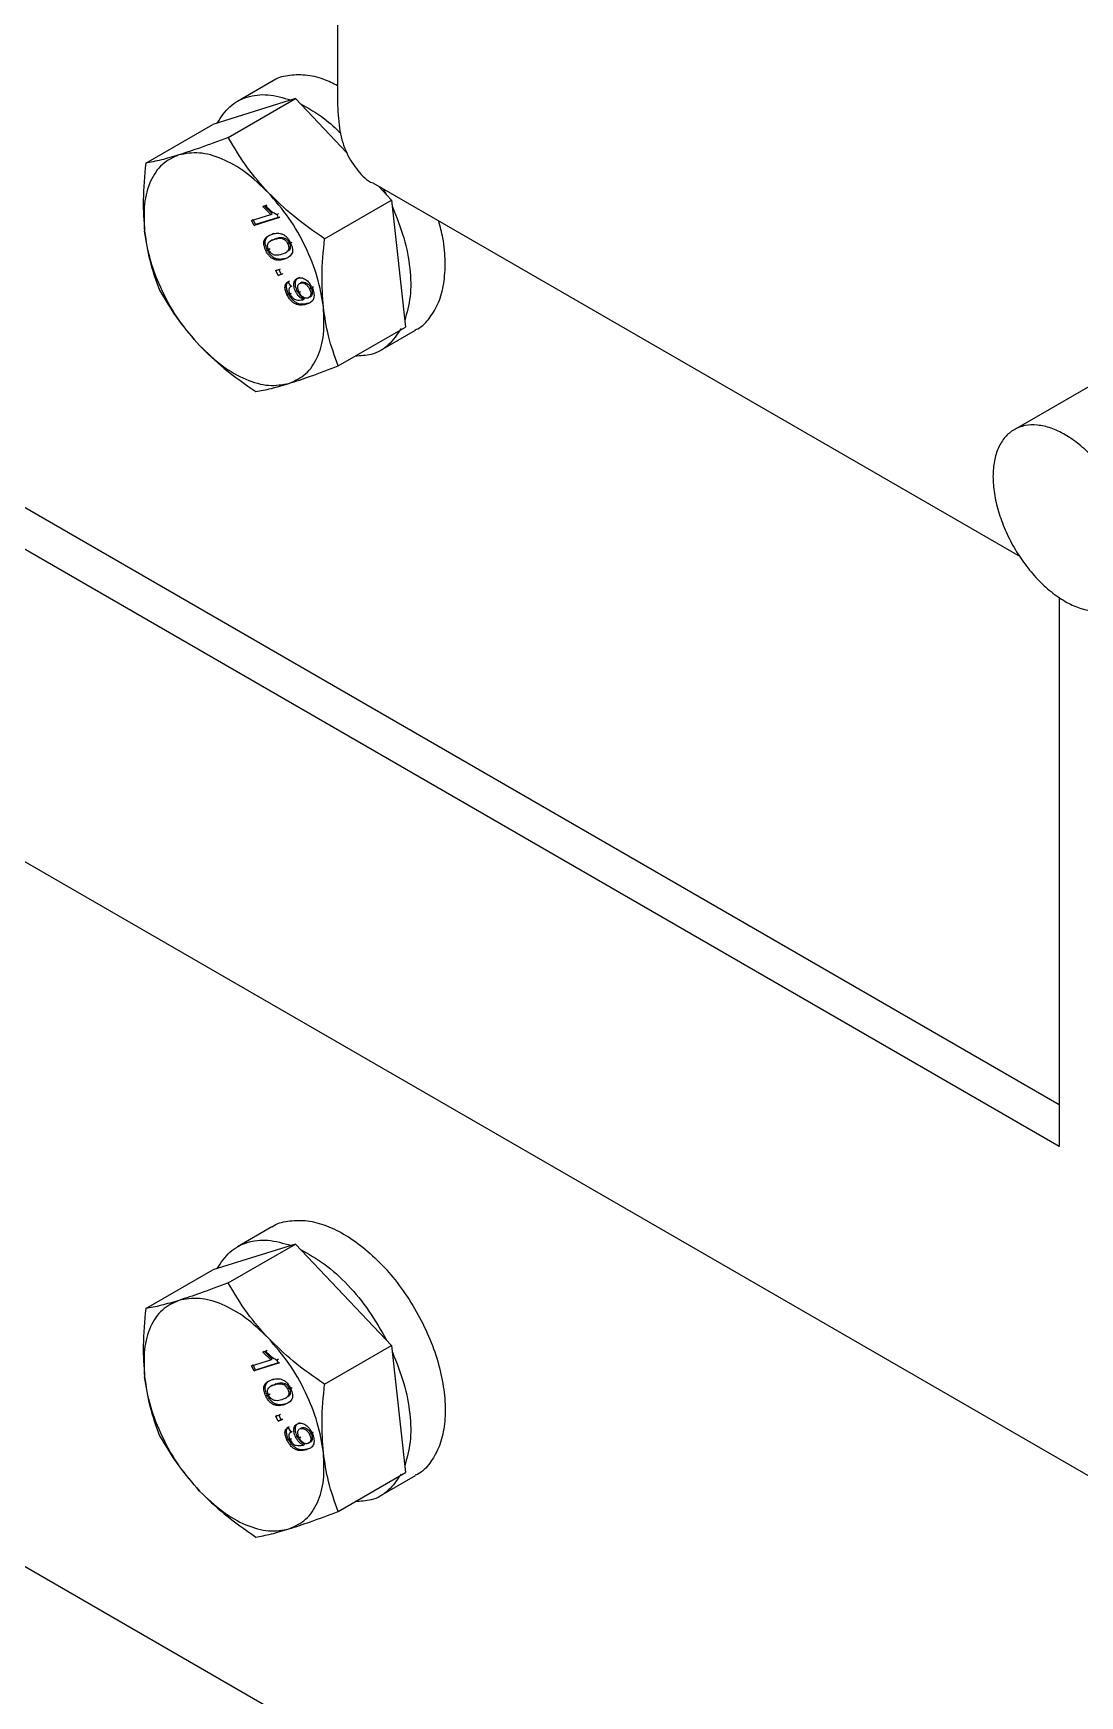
# Model space of a CAD drawing. Header units: millimetres. Extents: x 1293 to 41893, y 1011 to 26911.
# Drawn here: x 5865.8 to 5947.9, y 22224.3 to 22354.7 of the extents above; entities that cross this region are included whole.
import ezdxf

# ---------------------------------------------------------------- set-up
doc = ezdxf.new("R2010")
doc.units = ezdxf.units.MM
doc.header["$LTSCALE"] = 50
doc.layers.add('MAQUINAS', color=11, linetype='Continuous')

msp = doc.modelspace()

# ---------------------------------------------------------------- linework, layer by layer
at = {"layer": 'MAQUINAS', "linetype": 'Continuous', "lineweight": 25}
for p, q in [((5889.6626985, 22403.4912489), (5889.6626985, 22349.0551948)), ((5884.5062271, 22350.9058804), (5881.8003652, 22349.3438195)), ((5886.3501229, 22349.5634261), (5879.8800276, 22347.5473333)), ((5881.0891287, 22346.5263188), (5886.3501229, 22349.5634261)), ((5890.3738144, 22345.3243103), (5886.3501229, 22349.5634261)), ((5874.6190334, 22344.510226), (5879.8800276, 22347.5473333)), ((5892.424664, 22342.9505974), (5943.1667128, 22313.6578361)), ((5892.872039, 22342.6923333), (5893.8983364, 22341.611089)), ((5888.6373422, 22338.5739817), (5893.8983364, 22341.611089)), ((5893.2229634, 22342.489749), (5893.5027959, 22342.0278063)), ((5893.8983364, 22341.611089), (5894.9764546, 22331.6426591)), ((5882.9171149, 22340.0166895), (5884.4123311, 22340.4826015)), ((5882.9171149, 22340.0166895), (5883.034966, 22340.0847236)), ((5883.2243265, 22339.6913369), (5883.034966, 22340.0847236)), ((5885.025272, 22340.2212032), (5883.1064753, 22339.6233029)), ((5884.9910633, 22340.2418551), (5883.2243265, 22339.6913369)), ((5883.7885828, 22341.1025455), (5884.0153637, 22341.1732108)), ((5883.7885828, 22341.1025455), (5883.906434, 22341.1705795)), ((5884.4123311, 22340.4826015), (5883.7885828, 22341.1025455)), ((5884.5301822, 22340.5506355), (5883.906434, 22341.1705795)), ((5884.0153637, 22341.1732108), (5884.1332148, 22341.2412448)), ((5884.4123311, 22340.4826015), (5884.5301822, 22340.5506355)), ((5885.0212224, 22340.5424799), (5884.9033713, 22340.4744459)), ((5884.9033713, 22340.4744459), (5885.025272, 22340.2212032)), ((5885.025272, 22340.2212032), (5885.1431232, 22340.2892372)), ((5883.1064753, 22339.6233029), (5882.9171149, 22340.0166895)), ((5883.1064753, 22339.6233029), (5883.2243265, 22339.6913369)), ((5884.526206, 22338.9347141), (5884.6440571, 22339.0027481)), ((5883.8836602, 22338.3916677), (5884.0015113, 22338.4597017)), ((5884.1465286, 22337.7167381), (5884.0286775, 22337.6487041)), ((5884.3679282, 22337.7857266), (5884.2500771, 22337.7176926)), ((5884.5483028, 22338.4941241), (5884.4304516, 22338.4260901)), ((5884.5601925, 22338.472546), (5884.8341863, 22338.609601)), ((5884.8341863, 22338.609601), (5884.7163352, 22338.541567)), ((5885.4206859, 22338.5567608), (5885.538537, 22338.6247948)), ((5885.5709507, 22337.4777893), (5885.6888019, 22337.5458233)), ((5885.8664545, 22338.257618), (5885.7486034, 22338.189584)), ((5885.9720741, 22338.2542698), (5886.0899252, 22338.3223039)), ((5884.8107191, 22336.0828228), (5885.0567187, 22336.1594767)), ((5885.0567187, 22336.1594767), (5885.1745698, 22336.2275107)), ((5885.0567187, 22336.1594767), (5885.2460791, 22335.76609)), ((5884.8107191, 22336.0828228), (5884.9285702, 22336.1508568)), ((5885.0000795, 22335.6894361), (5884.8107191, 22336.0828228)), ((5885.2460791, 22335.76609), (5885.0000795, 22335.6894361)), ((5885.0000795, 22335.6894361), (5885.1179306, 22335.7574702)), ((5885.2329729, 22335.7933175), (5885.1179306, 22335.7574702)), ((5885.3639302, 22335.834124), (5885.2460791, 22335.76609)), ((5885.7704554, 22335.2056599), (5885.8883065, 22335.2736939)), ((5885.7704554, 22335.2056599), (5885.9844157, 22334.8199386)), ((5885.9844157, 22334.8199386), (5886.1022669, 22334.8879726)), ((5886.5660085, 22335.4987948), (5886.6838597, 22335.5668288)), ((5886.6031655, 22335.0033131), (5886.5984484, 22335.0005899)), ((5886.8601514, 22335.1693699), (5886.7423002, 22335.1013359)), ((5885.6864687, 22334.2047267), (5885.8043199, 22334.2727607)), ((5885.9176323, 22334.2534312), (5886.0354834, 22334.3214652)), ((5886.3675748, 22334.435339), (5886.4854259, 22334.503373)), ((5886.6466702, 22334.3844675), (5886.7645213, 22334.4525015)), ((5886.9103667, 22333.79441), (5887.0282178, 22333.862444)), ((5886.9103667, 22333.79441), (5886.9563727, 22333.8108661)), ((5886.9563727, 22333.8108661), (5887.0742239, 22333.8789001)), ((5887.0282178, 22333.862444), (5887.0742239, 22333.8789001)), ((5887.4466826, 22333.9949589), (5887.3288315, 22333.9269249)), ((5887.5810539, 22334.6956246), (5887.4632028, 22334.6275906)), ((5887.4830972, 22334.0237758), (5887.6009483, 22334.0918098)), ((5887.6556066, 22334.7568165), (5887.7734577, 22334.8248505)), ((5889.7154604, 22328.6055518), (5894.9764546, 22331.6426591)), ((5893.056117, 22329.8461728), (5895.761979, 22331.4082337)), ((5955.4591769, 22330.9678218), (5942.7029706, 22323.6038206)), ((5706.2863493, 22326.1698857), (5887.6764403, 22221.4556151)), ((5807.1669074, 22323.1859049), (5967.4444444, 22230.6596522)), ((5946.231241, 22270.6676307), (5861.6160821, 22319.5149222)), ((5946.231241, 22267.4019983), (5858.787655, 22317.882106)), ((5946.231241, 22310.4688541), (5946.231241, 22267.4019983)), ((5884.5062365, 22261.0863857), (5881.8003745, 22259.5243248)), ((5886.3501323, 22259.7439314), (5879.8800369, 22257.7278386)), ((5881.0891381, 22256.706824), (5886.3501323, 22259.7439314)), ((5886.3501323, 22259.7439314), (5893.8983458, 22251.7915943)), ((5874.6190427, 22254.6907313), (5879.8800369, 22257.7278386)), ((5884.015373, 22251.3537161), (5884.1332242, 22251.4217501)), ((5888.6373516, 22248.7544869), (5893.8983458, 22251.7915943)), ((5893.8983458, 22251.7915943), (5894.976464, 22241.8231644)), ((5882.9171243, 22250.1971948), (5884.4123404, 22250.6631068)), ((5882.9171243, 22250.1971948), (5883.0349754, 22250.2652288)), ((5883.1064847, 22249.8038082), (5882.9171243, 22250.1971948)), ((5883.2243358, 22249.8718422), (5883.0349754, 22250.2652288)), ((5885.0252814, 22250.4017085), (5883.1064847, 22249.8038082)), ((5884.9910726, 22250.4223604), (5883.2243358, 22249.8718422)), ((5883.7885922, 22251.2830508), (5884.015373, 22251.3537161)), ((5883.7885922, 22251.2830508), (5883.9064433, 22251.3510848)), ((5884.4123404, 22250.6631068), (5883.7885922, 22251.2830508)), ((5884.5301916, 22250.7311408), (5883.9064433, 22251.3510848)), ((5884.4123404, 22250.6631068), (5884.5301916, 22250.7311408)), ((5885.0212317, 22250.7229852), (5884.9033806, 22250.6549512)), ((5884.9033806, 22250.6549512), (5885.0252814, 22250.4017085)), ((5885.0252814, 22250.4017085), (5885.1431325, 22250.4697425)), ((5883.1064847, 22249.8038082), (5883.2243358, 22249.8718422)), ((5884.5262154, 22249.1152194), (5884.6440665, 22249.1832534)), ((5883.8836695, 22248.5721729), (5884.0015207, 22248.640207)), ((5884.146538, 22247.8972434), (5884.0286868, 22247.8292094)), ((5884.3679376, 22247.9662319), (5884.2500864, 22247.8981979)), ((5884.5483121, 22248.6746294), (5884.430461, 22248.6065953)), ((5884.5602019, 22248.6530512), (5884.8341956, 22248.7901063)), ((5884.8341956, 22248.7901063), (5884.7163445, 22248.7220723)), ((5885.4206953, 22248.7372661), (5885.5385464, 22248.8053001)), ((5885.5709601, 22247.6582946), (5885.6888112, 22247.7263286)), ((5885.8664639, 22248.4381233), (5885.7486127, 22248.3700893)), ((5885.9720835, 22248.4347751), (5886.0899346, 22248.5028091)), ((5884.8107284, 22246.2633281), (5885.056728, 22246.339982)), ((5884.8107284, 22246.2633281), (5884.9285796, 22246.3313621)), ((5885.0000889, 22245.8699414), (5884.8107284, 22246.2633281)), ((5885.056728, 22246.339982), (5885.1745792, 22246.408016)), ((5885.056728, 22246.339982), (5885.2460884, 22245.9465953)), ((5885.2460884, 22245.9465953), (5885.0000889, 22245.8699414)), ((5885.0000889, 22245.8699414), (5885.11794, 22245.9379754)), ((5885.2799667, 22245.9884632), (5885.11794, 22245.9379754)), ((5885.3639396, 22246.0146293), (5885.2460884, 22245.9465953)), ((5885.7704647, 22245.3861652), (5885.8883159, 22245.4541992)), ((5885.7704647, 22245.3861652), (5885.9844251, 22245.0004439)), ((5885.9844251, 22245.0004439), (5886.1022762, 22245.0684779)), ((5886.5660179, 22245.6793001), (5886.683869, 22245.7473341)), ((5886.6031748, 22245.1838184), (5886.5984577, 22245.1810952)), ((5886.8601607, 22245.3498752), (5886.7423096, 22245.2818411)), ((5887.6556159, 22244.9373217), (5887.7734671, 22245.0053558)), ((5885.6864781, 22244.385232), (5885.8043292, 22244.453266)), ((5885.9176416, 22244.4339365), (5886.0354927, 22244.5019705)), ((5886.3675841, 22244.6158443), (5886.4854353, 22244.6838783)), ((5886.6466795, 22244.5649727), (5886.7645306, 22244.6330068)), ((5886.910376, 22243.9749152), (5887.0282272, 22244.0429493)), ((5886.910376, 22243.9749152), (5886.9563821, 22243.9913714)), ((5886.9563821, 22243.9913714), (5887.0742332, 22244.0594054)), ((5887.0282272, 22244.0429493), (5887.0742332, 22244.0594054)), ((5887.4466919, 22244.1754642), (5887.3288408, 22244.1074302)), ((5887.5810633, 22244.8761299), (5887.4632121, 22244.8080959)), ((5887.4831065, 22244.2042811), (5887.6009576, 22244.2723151)), ((5889.7154698, 22238.7860571), (5894.976464, 22241.8231644)), ((5893.0561264, 22240.0266781), (5895.7619883, 22241.588739))]:
    msp.add_line(p, q, dxfattribs=at)
for points, knots in [([(5889.6626985, 22350.568335), (5889.303738, 22350.748678), (5888.4317429, 22351.1867712), (5887.0939892, 22351.4674237), (5885.7435824, 22351.4014628), (5884.870374, 22351.1891054), (5884.5267641, 22350.9104555), (5884.5113532, 22350.897958)], [0, 0, 0, 0, 0.1867490813, 0.4536551145, 0.7205611477, 0.9874671809, 1, 1, 1, 1]), ([(5886.7456634, 22349.1467087), (5887.3833913, 22348.8048426), (5888.4632228, 22348.2259783), (5889.4850341, 22347.2451267), (5889.9033832, 22346.8435472)], [0, 0, 0, 0, 0.5905808104, 1, 1, 1, 1]), ([(5889.6626985, 22349.0551948), (5889.6981964, 22348.3636681), (5889.769192, 22346.9806147), (5890.3236731, 22345.2370606), (5891.2183306, 22343.8899952), (5891.94807, 22343.127207), (5892.4245152, 22342.9507646), (5892.4247117, 22342.9506919)], [0, 0, 0, 0, 0.2499742186, 0.4999484371, 0.7499226557, 0.9998968742, 1, 1, 1, 1]), ([(5881.0891287, 22346.5263188), (5880.3351877, 22346.241309), (5878.920056, 22345.7063516), (5877.7630879, 22345.329674), (5877.2225187, 22345.1536792)], [0, 0, 0, 0, 0.5327709195, 1, 1, 1, 1]), ([(5884.2316732, 22342.1855571), (5883.6626178, 22342.8314374), (5882.4446813, 22344.2138008), (5881.5603009, 22345.7225181), (5881.0891287, 22346.5263188)], [0, 0, 0, 0, 0.46722908045, 1, 1, 1, 1]), ([(5874.6190334, 22344.510226), (5874.5247594, 22343.5302313), (5874.347809, 22341.6908016), (5874.4696176, 22339.9668828), (5874.5265301, 22339.1614179)], [0, 0, 0, 0, 0.53277091955, 1, 1, 1, 1]), ([(5877.2225187, 22345.1536792), (5876.7388022, 22345.0105048), (5875.7035146, 22344.7040718), (5874.9959847, 22344.5776042), (5874.6190334, 22344.510226)], [0, 0, 0, 0, 0.4672290805, 1, 1, 1, 1]), ([(5888.6373422, 22338.5739817), (5887.7891804, 22339.1601508), (5886.1971981, 22340.2603782), (5884.8575812, 22341.572497), (5884.2316732, 22342.1855571)], [0, 0, 0, 0, 0.5327709195, 1, 1, 1, 1]), ([(5884.0153637, 22341.1732108), (5884.1574071, 22341.0205416), (5884.4410028, 22340.7157309), (5884.7494264, 22340.5547813), (5884.9033713, 22340.4744459)], [0, 0, 0, 0, 0.50086573232, 1, 1, 1, 1]), ([(5874.5265301, 22339.1614179), (5874.6402953, 22338.3887732), (5874.8837844, 22336.7350991), (5875.4144358, 22335.3041592), (5875.6971515, 22334.5417961)], [0, 0, 0, 0, 0.46722908045, 1, 1, 1, 1]), ([(5883.8836602, 22338.3916677), (5883.915201, 22338.4664854), (5883.9783288, 22338.61623), (5884.194209, 22338.8077557), (5884.3934129, 22338.8839329), (5884.526206, 22338.9347141)], [0, 0, 0, 0, 0.249753552, 0.499871473, 1, 1, 1, 1]), ([(5884.0015113, 22338.4597017), (5884.032708, 22338.5351433), (5884.0951469, 22338.6861368), (5884.2065064, 22338.7756255), (5884.2622268, 22338.8204025)], [0, 0, 0, 0, 0.4996355373, 1, 1, 1, 1]), ([(5884.526206, 22338.9347141), (5884.6369848, 22338.9638293), (5884.8582692, 22339.0219877), (5885.1774273, 22339.0063324), (5885.4514448, 22338.8905331), (5885.6566285, 22338.7318281), (5885.8369837, 22338.5119086), (5885.9270142, 22338.3402062), (5885.9720741, 22338.2542698)], [0, 0, 0, 0, 0.2504817087, 0.5003455958, 0.6317049057, 0.7502211388, 0.8749866995, 1, 1, 1, 1]), ([(5895.7479199, 22331.4347911), (5895.8149761, 22331.4625307), (5896.2717233, 22331.6514759), (5896.9156431, 22332.3561696), (5897.619503, 22333.5328031), (5898.0278286, 22335.0278239), (5898.1351311, 22336.7449274), (5897.9985354, 22338.4194058), (5897.705766, 22339.5244589), (5897.5877179, 22339.9700299)], [0, 0, 0, 0, 0.0294261338, 0.2004331564, 0.3714401791, 0.5424472017, 0.7134542244, 0.8844612471, 1, 1, 1, 1]), ([(5884.0286775, 22337.6487041), (5883.9728288, 22337.7805324), (5883.888949, 22337.9785273), (5883.8667345, 22338.1976193), (5883.8694554, 22338.3133198), (5883.8789253, 22338.365552), (5883.8836602, 22338.3916677)], [0, 0, 0, 0, 0.4987953461, 0.7491482596, 0.8745764119, 1, 1, 1, 1]), ([(5884.1465286, 22337.7167381), (5884.09116, 22337.8482362), (5884.0080011, 22338.0457352), (5883.9792408, 22338.298446), (5883.9940876, 22338.4059486), (5884.0015113, 22338.4597017)], [0, 0, 0, 0, 0.4990363131, 0.7495101716, 1, 1, 1, 1]), ([(5885.4730081, 22336.9677808), (5885.3623688, 22336.9385841), (5885.1413571, 22336.8802613), (5884.8250131, 22336.8968549), (5884.5519314, 22337.0105926), (5884.3461618, 22337.1672825), (5884.1634269, 22337.3911859), (5884.0736223, 22337.5628105), (5884.0286775, 22337.6487041)], [0, 0, 0, 0, 0.2504758129, 0.5003473544, 0.6257683408, 0.7501761831, 0.8749696966, 1, 1, 1, 1]), ([(5885.5908592, 22337.0358148), (5885.4802197, 22337.0066082), (5885.2592076, 22336.9482655), (5884.9426484, 22336.9649948), (5884.6695289, 22337.0785927), (5884.4638173, 22337.2356071), (5884.2812764, 22337.459209), (5884.1914729, 22337.6308409), (5884.1465286, 22337.7167381)], [0, 0, 0, 0, 0.2504715078, 0.5003387545, 0.6261880614, 0.750180477, 0.8749718456, 1, 1, 1, 1]), ([(5884.2500771, 22337.7176926), (5884.2239348, 22337.7815683), (5884.1716359, 22337.9093548), (5884.1665209, 22338.0874353), (5884.200346, 22338.2354431), (5884.3673254, 22338.4245942), (5884.5612354, 22338.4895843), (5884.7163352, 22338.541567)], [0, 0, 0, 0, 0.1246963828, 0.2494616582, 0.3744323466, 0.4996371137, 1, 1, 1, 1]), ([(5885.2844164, 22337.361407), (5885.1262761, 22337.3156028), (5884.9285688, 22337.2583383), (5884.6467581, 22337.3088889), (5884.4978176, 22337.3987123), (5884.3529468, 22337.5341068), (5884.2843571, 22337.656515), (5884.2500771, 22337.7176926)], [0, 0, 0, 0, 0.5004095025, 0.6256126137, 0.7505796735, 0.875343692, 1, 1, 1, 1]), ([(5884.7163352, 22338.541567), (5884.8243381, 22338.5700258), (5884.9863331, 22338.6127115), (5885.2236954, 22338.6233783), (5885.3550801, 22338.5789471), (5885.4206859, 22338.5567608)], [0, 0, 0, 0, 0.5003723119, 0.7505151407, 1, 1, 1, 1]), ([(5884.8341863, 22338.609601), (5884.9421892, 22338.6380598), (5885.1041842, 22338.6807455), (5885.3415465, 22338.6914123), (5885.4729312, 22338.6469811), (5885.538537, 22338.6247948)], [0, 0, 0, 0, 0.5003723119, 0.7505151407, 1, 1, 1, 1]), ([(5885.7486034, 22338.189584), (5885.7751266, 22338.1256399), (5885.8281717, 22337.9977547), (5885.8361424, 22337.8173701), (5885.7996653, 22337.6711438), (5885.6354033, 22337.4779629), (5885.4403982, 22337.4132055), (5885.2844164, 22337.361407)], [0, 0, 0, 0, 0.1247447425, 0.2494837578, 0.3744708184, 0.4996480989, 1, 1, 1, 1]), ([(5885.4206859, 22338.5567608), (5885.4521499, 22338.5372825), (5885.5150576, 22338.4983384), (5885.6055774, 22338.4122782), (5885.6869262, 22338.3078294), (5885.7280418, 22338.2290039), (5885.7486034, 22338.189584)], [0, 0, 0, 0, 0.2501584562, 0.5001555724, 0.7500324303, 1, 1, 1, 1]), ([(5885.9720741, 22338.2542698), (5886.0104048, 22338.1662783), (5886.0870347, 22337.9903675), (5886.1392261, 22337.7261798), (5886.1224582, 22337.495226), (5885.9474278, 22337.1620912), (5885.683731, 22337.0540876), (5885.4730081, 22336.9677808)], [0, 0, 0, 0, 0.12537334802, 0.25064373861, 0.37569751501, 0.50111317472, 1, 1, 1, 1]), ([(5885.538537, 22338.6247948), (5885.5699834, 22338.6053106), (5885.6328559, 22338.5663547), (5885.7236397, 22338.480383), (5885.7906156, 22338.3930352), (5885.8367501, 22338.3170162), (5885.8565528, 22338.2774178), (5885.8664545, 22338.257618)], [0, 0, 0, 0, 0.25005494431, 0.49994861548, 0.74972207796, 0.87485705575, 1, 1, 1, 1]), ([(5885.8664545, 22338.257618), (5885.8929625, 22338.193699), (5885.9459774, 22338.065864), (5885.9541754, 22337.8851028), (5885.9168324, 22337.7403111), (5885.8260719, 22337.6230086), (5885.7322578, 22337.5882564), (5885.6767286, 22337.5676864)], [0, 0, 0, 0, 0.1831229089, 0.3662374103, 0.5497160376, 0.733473904, 1, 1, 1, 1]), ([(5888.544839, 22333.2251736), (5888.4879265, 22334.0306385), (5888.3661179, 22335.7545573), (5888.5430682, 22337.593987), (5888.6373422, 22338.5739817)], [0, 0, 0, 0, 0.4672290805, 1, 1, 1, 1]), ([(5885.6864687, 22334.2047267), (5885.6398119, 22334.3136065), (5885.5696531, 22334.4773311), (5885.5338143, 22334.6903239), (5885.5335701, 22334.8852858), (5885.6009608, 22335.0854858), (5885.7138977, 22335.1655597), (5885.7704554, 22335.2056599)], [0, 0, 0, 0, 0.2498594906, 0.3757183909, 0.500481002, 0.7498462328, 1, 1, 1, 1]), ([(5885.8043199, 22334.2727607), (5885.7576653, 22334.3816396), (5885.6874655, 22334.5454667), (5885.6516469, 22334.7584631), (5885.6514524, 22334.9533914), (5885.7188101, 22335.1535212), (5885.8317483, 22335.2335942), (5885.8883065, 22335.2736939)], [0, 0, 0, 0, 0.2498591948, 0.3759561592, 0.5004815934, 0.749846529, 1, 1, 1, 1]), ([(5886.3675748, 22334.435339), (5886.340098, 22334.4974669), (5886.2851631, 22334.6216807), (5886.2391393, 22334.8086054), (5886.2241049, 22334.9850695), (5886.241045, 22335.1427094), (5886.2864765, 22335.2774856), (5886.3825386, 22335.4185566), (5886.492768, 22335.466764), (5886.5660085, 22335.4987948)], [0, 0, 0, 0, 0.1250740585, 0.2500636243, 0.3732612247, 0.5001992382, 0.6242961009, 0.7503685137, 1, 1, 1, 1]), ([(5886.4854259, 22334.503373), (5886.4711652, 22334.5342532), (5886.4426426, 22334.5960161), (5886.396251, 22334.7212249), (5886.3566314, 22334.8766967), (5886.3421146, 22335.0531158), (5886.3586313, 22335.2113287), (5886.4053901, 22335.3440406), (5886.4644303, 22335.4434908), (5886.5227814, 22335.4725673), (5886.545322, 22335.4837993)], [0, 0, 0, 0, 0.0754695938, 0.1509450716, 0.3015784561, 0.4503125771, 0.603033998, 0.7528546861, 0.9045299868, 1, 1, 1, 1]), ([(5886.6466702, 22334.3844675), (5886.6116372, 22334.4664862), (5886.5591482, 22334.589373), (5886.536011, 22334.7483464), (5886.540319, 22334.855929), (5886.5651895, 22334.9483984), (5886.6230349, 22335.0468963), (5886.6946992, 22335.079608), (5886.7423002, 22335.1013359)], [0, 0, 0, 0, 0.2495205461, 0.3738507837, 0.4998887841, 0.6240955932, 0.7503154422, 1, 1, 1, 1]), ([(5886.5660085, 22335.4987948), (5886.6517082, 22335.5152456), (5886.7808237, 22335.5400304), (5886.9816148, 22335.4790973), (5887.1364112, 22335.3947785), (5887.2873497, 22335.2757121), (5887.4792576, 22335.0759182), (5887.5849533, 22334.8846629), (5887.6556066, 22334.7568165)], [0, 0, 0, 0, 0.2498688585, 0.3764535287, 0.5003476657, 0.6272386366, 0.7508240847, 1, 1, 1, 1]), ([(5886.7423002, 22335.1013359), (5886.798692, 22335.1123487), (5886.9113269, 22335.1343455), (5887.0847881, 22335.0647834), (5887.218368, 22334.9663392), (5887.3463204, 22334.8368759), (5887.4161799, 22334.7117881), (5887.4632028, 22334.6275906)], [0, 0, 0, 0, 0.2502503989, 0.4998417518, 0.6295762977, 0.7506653539, 1, 1, 1, 1]), ([(5886.8601514, 22335.1693699), (5886.916543, 22335.1803832), (5887.0291777, 22335.2023808), (5887.2025612, 22335.1328449), (5887.3361413, 22335.0344451), (5887.4641156, 22334.9050044), (5887.5340304, 22334.7798209), (5887.5810539, 22334.6956246)], [0, 0, 0, 0, 0.250250228, 0.4998414106, 0.6292883971, 0.7506655241, 1, 1, 1, 1]), ([(5875.6971515, 22334.5417961), (5876.1683237, 22333.7379954), (5877.0527041, 22332.2292782), (5878.2706406, 22330.8469148), (5878.839696, 22330.2010344)], [0, 0, 0, 0, 0.5327709195, 1, 1, 1, 1]), ([(5887.2291424, 22333.4434699), (5887.1115086, 22333.4123006), (5886.876641, 22333.350068), (5886.5343133, 22333.3784191), (5886.2413897, 22333.5203446), (5886.0256588, 22333.6976629), (5885.8313289, 22333.9310414), (5885.734769, 22334.1134727), (5885.6864687, 22334.2047267)], [0, 0, 0, 0, 0.2504849429, 0.5001185141, 0.6278991852, 0.7500923696, 0.8749936752, 1, 1, 1, 1]), ([(5887.3469935, 22333.5115039), (5887.2293596, 22333.4803349), (5886.9944915, 22333.4181029), (5886.6520897, 22333.4464566), (5886.3591529, 22333.5884345), (5886.1434373, 22333.765785), (5885.9491798, 22333.9990754), (5885.85262, 22334.1815067), (5885.8043199, 22334.2727607)], [0, 0, 0, 0, 0.2504849259, 0.5001184801, 0.6280398823, 0.7500923866, 0.8749936837, 1, 1, 1, 1]), ([(5885.9844157, 22334.8199386), (5885.9496942, 22334.7923273), (5885.886987, 22334.7424612), (5885.8401676, 22334.6366944), (5885.834309, 22334.5330428), (5885.8478336, 22334.4417889), (5885.8750783, 22334.3468465), (5885.9034482, 22334.2845683), (5885.9176323, 22334.2534312)], [0, 0, 0, 0, 0.2764767993, 0.4993179598, 0.6237184282, 0.7494961879, 0.8747561628, 1, 1, 1, 1]), ([(5885.9176323, 22334.2534312), (5885.9488935, 22334.195172), (5886.0113899, 22334.0787022), (5886.1392419, 22333.9325612), (5886.2795288, 22333.8265138), (5886.5547146, 22333.7387583), (5886.7523605, 22333.7696855), (5886.9103667, 22333.79441)], [0, 0, 0, 0, 0.1252073258, 0.2503100191, 0.3753386279, 0.5006201474, 1, 1, 1, 1]), ([(5886.9563727, 22333.8108661), (5886.9008653, 22333.8404104), (5886.7895017, 22333.8996846), (5886.6280758, 22334.0485262), (5886.4788568, 22334.2263949), (5886.4046135, 22334.3657949), (5886.3675748, 22334.435339)], [0, 0, 0, 0, 0.2489431768, 0.4994502947, 0.7502849385, 1, 1, 1, 1]), ([(5887.0742239, 22333.8789001), (5887.0185813, 22333.9085253), (5886.9066497, 22333.9681197), (5886.7450526, 22334.1175339), (5886.5961123, 22334.295417), (5886.5222836, 22334.4341252), (5886.4854259, 22334.503373)], [0, 0, 0, 0, 0.2495404591, 0.5019797072, 0.7513717736, 1, 1, 1, 1]), ([(5887.3288315, 22333.9269249), (5887.2752676, 22333.9160875), (5887.1942238, 22333.8996903), (5887.0691787, 22333.932353), (5886.9717977, 22333.9832049), (5886.8771645, 22334.0572347), (5886.7568971, 22334.1837455), (5886.6908486, 22334.3040191), (5886.6466702, 22334.3844675)], [0, 0, 0, 0, 0.2499764907, 0.3782221671, 0.5003423322, 0.6274524307, 0.7508110927, 1, 1, 1, 1]), ([(5887.6556066, 22334.7568165), (5887.6926716, 22334.6709653), (5887.7667904, 22334.4992889), (5887.8159027, 22334.2432181), (5887.8167878, 22334.0099269), (5887.7434777, 22333.7530239), (5887.5403691, 22333.553192), (5887.3330626, 22333.4801067), (5887.2291424, 22333.4434699)], [0, 0, 0, 0, 0.1250635897, 0.2500895576, 0.3751100052, 0.5001693996, 0.7494409524, 1, 1, 1, 1]), ([(5887.4632028, 22334.6275906), (5887.4978353, 22334.543791), (5887.5495913, 22334.4185584), (5887.5635101, 22334.2604635), (5887.551209, 22334.1564799), (5887.5187621, 22334.0686761), (5887.4518971, 22333.9784834), (5887.3779574, 22333.9475062), (5887.3288315, 22333.9269249)], [0, 0, 0, 0, 0.2490168506, 0.3721383925, 0.4993654558, 0.6235619335, 0.7498926933, 1, 1, 1, 1]), ([(5887.5810539, 22334.6956246), (5887.6156885, 22334.6118241), (5887.6674066, 22334.4866891), (5887.681355, 22334.3285931), (5887.6690982, 22334.2246728), (5887.6366513, 22334.1367817), (5887.569814, 22334.0465448), (5887.4958084, 22334.0155402), (5887.4466826, 22333.9949589)], [0, 0, 0, 0, 0.24901716601, 0.37184465621, 0.49936480371, 0.6232259432, 0.74989237644, 1, 1, 1, 1]), ([(5889.7154604, 22328.6055518), (5889.4327447, 22329.3679149), (5888.9020932, 22330.7988548), (5888.6586042, 22332.4525289), (5888.544839, 22333.2251736)], [0, 0, 0, 0, 0.5327709195, 1, 1, 1, 1]), ([(5894.6374095, 22331.537012), (5894.3281911, 22331.0779582), (5893.7097543, 22330.1598505), (5892.4493865, 22329.4369067), (5891.4681001, 22329.391887), (5891.0438657, 22329.3724239)], [0, 0, 0, 0, 0.3621127876, 0.7242255753, 1, 1, 1, 1]), ([(5878.839696, 22330.2010344), (5879.465604, 22329.5879743), (5880.8052209, 22328.2758555), (5882.3972032, 22327.1756282), (5883.245365, 22326.589459)], [0, 0, 0, 0, 0.4672290805, 1, 1, 1, 1]), ([(5885.8488504, 22327.2329122), (5886.3894196, 22327.408907), (5887.5463876, 22327.7855846), (5888.9615194, 22328.320542), (5889.7154604, 22328.6055518)], [0, 0, 0, 0, 0.4672290805, 1, 1, 1, 1]), ([(5883.245365, 22326.589459), (5883.6223164, 22326.6568372), (5884.3298462, 22326.7833048), (5885.3651339, 22327.0897378), (5885.8488504, 22327.2329122)], [0, 0, 0, 0, 0.5327709195, 1, 1, 1, 1]), ([(5884.5113625, 22261.0784633), (5884.5267734, 22261.0909616), (5884.8703823, 22261.3696296), (5885.7437262, 22261.5796638), (5887.0935251, 22261.6560455), (5888.5823266, 22261.3058943), (5890.1223894, 22260.5938145), (5891.664706, 22259.5326363), (5893.1492924, 22258.1657452), (5894.5212415, 22256.543273), (5895.7290798, 22254.726161), (5896.72767, 22252.7823136), (5897.4796855, 22250.7843902), (5897.9568835, 22248.8073282), (5898.1418666, 22246.9242474), (5898.0260353, 22245.2086469), (5897.619997, 22243.713223), (5896.9155169, 22242.5366988), (5896.2717371, 22241.8319804), (5895.8149861, 22241.6430359), (5895.7479292, 22241.6152964)], [0, 0, 0, 0, 0.00289511262, 0.06455107521, 0.1262070378, 0.18786300039, 0.24951896298, 0.31117492557, 0.37283088816, 0.43448685075, 0.49614281334, 0.55779877593, 0.61945473851, 0.6811107011, 0.74276666369, 0.80442262628, 0.86607858887, 0.92773455146, 0.98939051405, 1, 1, 1, 1]), ([(5881.0891381, 22256.706824), (5880.335197, 22256.4218143), (5878.9200653, 22255.8868569), (5877.7630972, 22255.5101792), (5877.2225281, 22255.3341845)], [0, 0, 0, 0, 0.5327709195, 1, 1, 1, 1]), ([(5884.2316825, 22252.3660623), (5883.6626272, 22253.0119427), (5882.4446907, 22254.3943061), (5881.5603102, 22255.9030234), (5881.0891381, 22256.706824)], [0, 0, 0, 0, 0.46722908045, 1, 1, 1, 1]), ([(5877.2225281, 22255.3341845), (5876.7388116, 22255.1910101), (5875.7035239, 22254.8845771), (5874.9959941, 22254.7581095), (5874.6190427, 22254.6907313)], [0, 0, 0, 0, 0.4672290805, 1, 1, 1, 1]), ([(5874.6190427, 22254.6907313), (5874.5247687, 22253.7107366), (5874.3478183, 22251.8713069), (5874.469627, 22250.1473881), (5874.5265395, 22249.3419232)], [0, 0, 0, 0, 0.5327709195, 1, 1, 1, 1]), ([(5888.6373516, 22248.7544869), (5887.7891897, 22249.3406561), (5886.1972074, 22250.4408835), (5884.8575905, 22251.7530023), (5884.2316825, 22252.3660623)], [0, 0, 0, 0, 0.5327709195, 1, 1, 1, 1]), ([(5884.015373, 22251.3537161), (5884.1574164, 22251.2010469), (5884.4410121, 22250.8962362), (5884.7494358, 22250.7352866), (5884.9033806, 22250.6549512)], [0, 0, 0, 0, 0.50086573232, 1, 1, 1, 1]), ([(5874.5265395, 22249.3419232), (5874.6403047, 22248.5692785), (5874.8837937, 22246.9156044), (5875.4144452, 22245.4846645), (5875.6971609, 22244.7223014)], [0, 0, 0, 0, 0.4672290805, 1, 1, 1, 1]), ([(5883.8836695, 22248.5721729), (5883.9152104, 22248.6469907), (5883.9783381, 22248.7967353), (5884.1942183, 22248.988261), (5884.3934222, 22249.0644382), (5884.5262154, 22249.1152194)], [0, 0, 0, 0, 0.249753552, 0.499871473, 1, 1, 1, 1]), ([(5884.0015207, 22248.640207), (5884.0327174, 22248.7156486), (5884.0951563, 22248.866642), (5884.2065158, 22248.9561308), (5884.2622361, 22249.0009078)], [0, 0, 0, 0, 0.4996355373, 1, 1, 1, 1]), ([(5884.5262154, 22249.1152194), (5884.6369942, 22249.1443346), (5884.8582786, 22249.202493), (5885.1774366, 22249.1868377), (5885.4514541, 22249.0710383), (5885.6566378, 22248.9123333), (5885.8369931, 22248.6924139), (5885.9270236, 22248.5207115), (5885.9720835, 22248.4347751)], [0, 0, 0, 0, 0.2504817087, 0.5003455958, 0.6317049057, 0.7502211388, 0.8749866995, 1, 1, 1, 1]), ([(5884.8341956, 22248.7901063), (5884.9421985, 22248.8185651), (5885.1041935, 22248.8612508), (5885.3415558, 22248.8719176), (5885.4729406, 22248.8274864), (5885.5385464, 22248.8053001)], [0, 0, 0, 0, 0.5003723119, 0.7505151407, 1, 1, 1, 1]), ([(5884.0286868, 22247.8292094), (5883.9728382, 22247.9610377), (5883.8889583, 22248.1590326), (5883.8667438, 22248.3781246), (5883.8694648, 22248.4938251), (5883.8789347, 22248.5460573), (5883.8836695, 22248.5721729)], [0, 0, 0, 0, 0.49879534605, 0.74914825957, 0.87457641189, 1, 1, 1, 1]), ([(5884.146538, 22247.8972434), (5884.0911694, 22248.0287415), (5884.0080105, 22248.2262405), (5883.9792502, 22248.4789512), (5883.994097, 22248.5864539), (5884.0015207, 22248.640207)], [0, 0, 0, 0, 0.4990363131, 0.7495101716, 1, 1, 1, 1]), ([(5885.4730174, 22247.148286), (5885.3623781, 22247.1190894), (5885.1413664, 22247.0607666), (5884.8250225, 22247.0773602), (5884.5519407, 22247.1910979), (5884.3461712, 22247.3477878), (5884.1634362, 22247.5716912), (5884.0736317, 22247.7433158), (5884.0286868, 22247.8292094)], [0, 0, 0, 0, 0.2504758129, 0.5003473544, 0.6257683408, 0.7501761831, 0.8749696966, 1, 1, 1, 1]), ([(5885.5908686, 22247.2163201), (5885.4802291, 22247.1871135), (5885.259217, 22247.1287708), (5884.9426577, 22247.1455001), (5884.6695383, 22247.2590979), (5884.4638267, 22247.4161124), (5884.2812858, 22247.6397143), (5884.1914823, 22247.8113462), (5884.146538, 22247.8972434)], [0, 0, 0, 0, 0.2504715078, 0.5003387545, 0.6261880614, 0.750180477, 0.8749718456, 1, 1, 1, 1]), ([(5884.2500864, 22247.8981979), (5884.2239442, 22247.9620736), (5884.1716453, 22248.0898601), (5884.1665303, 22248.2679406), (5884.2003554, 22248.4159484), (5884.3673348, 22248.6050995), (5884.5612448, 22248.6700896), (5884.7163445, 22248.7220723)], [0, 0, 0, 0, 0.1246963828, 0.2494616582, 0.3744323466, 0.4996371137, 1, 1, 1, 1]), ([(5885.2844258, 22247.5419123), (5885.1262854, 22247.4961081), (5884.9285782, 22247.4388436), (5884.6467674, 22247.4893942), (5884.497827, 22247.5792175), (5884.3529562, 22247.7146121), (5884.2843665, 22247.8370203), (5884.2500864, 22247.8981979)], [0, 0, 0, 0, 0.5004095025, 0.6256126137, 0.7505796735, 0.875343692, 1, 1, 1, 1]), ([(5884.7163445, 22248.7220723), (5884.8243474, 22248.7505311), (5884.9863424, 22248.7932168), (5885.2237047, 22248.8038836), (5885.3550894, 22248.7594524), (5885.4206953, 22248.7372661)], [0, 0, 0, 0, 0.50037231189, 0.75051514073, 1, 1, 1, 1]), ([(5885.7486127, 22248.3700893), (5885.7751359, 22248.3061452), (5885.8281811, 22248.17826), (5885.8361517, 22247.9978754), (5885.7996747, 22247.8516491), (5885.6354126, 22247.6584682), (5885.4404076, 22247.5937108), (5885.2844258, 22247.5419123)], [0, 0, 0, 0, 0.1247447425, 0.2494837578, 0.3744708184, 0.4996480989, 1, 1, 1, 1]), ([(5885.4206953, 22248.7372661), (5885.4521593, 22248.7177878), (5885.515067, 22248.6788437), (5885.6055868, 22248.5927835), (5885.6869356, 22248.4883347), (5885.7280512, 22248.4095092), (5885.7486127, 22248.3700893)], [0, 0, 0, 0, 0.25015845617, 0.50015557244, 0.75003243026, 1, 1, 1, 1]), ([(5885.9720835, 22248.4347751), (5886.0104142, 22248.3467836), (5886.0870441, 22248.1708728), (5886.1392355, 22247.9066851), (5886.1224676, 22247.6757313), (5885.9474371, 22247.3425965), (5885.6837404, 22247.2345929), (5885.4730174, 22247.148286)], [0, 0, 0, 0, 0.125373348, 0.2506437386, 0.375697515, 0.5011131747, 1, 1, 1, 1]), ([(5885.5385464, 22248.8053001), (5885.5699928, 22248.7858159), (5885.6328653, 22248.74686), (5885.723649, 22248.6608883), (5885.7906249, 22248.5735405), (5885.8367595, 22248.4975214), (5885.8565622, 22248.4579231), (5885.8664639, 22248.4381233)], [0, 0, 0, 0, 0.2500549443, 0.4999486155, 0.749722078, 0.8748570557, 1, 1, 1, 1]), ([(5885.8664639, 22248.4381233), (5885.8929719, 22248.3742043), (5885.9459868, 22248.2463693), (5885.9541847, 22248.0656081), (5885.9168417, 22247.9208164), (5885.8260813, 22247.8035139), (5885.7322672, 22247.7687617), (5885.6767379, 22247.7481917)], [0, 0, 0, 0, 0.1831229089, 0.3662374103, 0.5497160376, 0.733473904, 1, 1, 1, 1]), ([(5888.5448484, 22243.4056789), (5888.4879358, 22244.2111438), (5888.3661272, 22245.9350625), (5888.5430776, 22247.7744923), (5888.6373516, 22248.7544869)], [0, 0, 0, 0, 0.4672290805, 1, 1, 1, 1]), ([(5885.6864781, 22244.385232), (5885.6398212, 22244.4941118), (5885.5696624, 22244.6578364), (5885.5338236, 22244.8708292), (5885.5335795, 22245.0657911), (5885.6009701, 22245.265991), (5885.7139071, 22245.346065), (5885.7704647, 22245.3861652)], [0, 0, 0, 0, 0.2498594906, 0.3757183909, 0.500481002, 0.7498462328, 1, 1, 1, 1]), ([(5885.8043292, 22244.453266), (5885.7576747, 22244.5621449), (5885.6874748, 22244.725972), (5885.6516563, 22244.9389684), (5885.6514617, 22245.1338967), (5885.7188195, 22245.3340265), (5885.8317576, 22245.4140995), (5885.8883159, 22245.4541992)], [0, 0, 0, 0, 0.2498591948, 0.3759561592, 0.5004815934, 0.749846529, 1, 1, 1, 1]), ([(5885.9844251, 22245.0004439), (5885.9497036, 22244.9728326), (5885.8869963, 22244.9229665), (5885.840177, 22244.8171997), (5885.8343183, 22244.7135481), (5885.8478429, 22244.6222942), (5885.8750877, 22244.5273518), (5885.9034576, 22244.4650736), (5885.9176416, 22244.4339365)], [0, 0, 0, 0, 0.2764767993, 0.4993179598, 0.6237184282, 0.7494961879, 0.8747561628, 1, 1, 1, 1]), ([(5886.3675841, 22244.6158443), (5886.3401074, 22244.6779721), (5886.2851724, 22244.802186), (5886.2391487, 22244.9891107), (5886.2241143, 22245.1655748), (5886.2410543, 22245.3232147), (5886.2864859, 22245.4579909), (5886.3825479, 22245.5990619), (5886.4927774, 22245.6472693), (5886.5660179, 22245.6793001)], [0, 0, 0, 0, 0.1250740585, 0.2500636243, 0.3732612247, 0.5001992382, 0.6242961009, 0.7503685137, 1, 1, 1, 1]), ([(5886.4854353, 22244.6838783), (5886.4711745, 22244.7147585), (5886.4426519, 22244.7765214), (5886.3962604, 22244.9017302), (5886.3566408, 22245.057202), (5886.342124, 22245.2336211), (5886.3586407, 22245.391834), (5886.4053994, 22245.5245459), (5886.4644397, 22245.6239961), (5886.5227908, 22245.6530726), (5886.5453313, 22245.6643045)], [0, 0, 0, 0, 0.0754695938, 0.1509450716, 0.3015784561, 0.4503125771, 0.603033998, 0.7528546861, 0.9045299868, 1, 1, 1, 1]), ([(5886.6466795, 22244.5649727), (5886.6116466, 22244.6469915), (5886.5591575, 22244.7698783), (5886.5360203, 22244.9288517), (5886.5403284, 22245.0364342), (5886.5651989, 22245.1289036), (5886.6230443, 22245.2274016), (5886.6947085, 22245.2601133), (5886.7423096, 22245.2818411)], [0, 0, 0, 0, 0.2495205461, 0.3738507837, 0.4998887841, 0.6240955932, 0.7503154422, 1, 1, 1, 1]), ([(5886.5660179, 22245.6793001), (5886.6517176, 22245.6957509), (5886.7808331, 22245.7205357), (5886.9816242, 22245.6596026), (5887.1364206, 22245.5752838), (5887.287359, 22245.4562174), (5887.4792669, 22245.2564235), (5887.5849626, 22245.0651682), (5887.6556159, 22244.9373217)], [0, 0, 0, 0, 0.2498688585, 0.3764535287, 0.5003476657, 0.6272386366, 0.7508240847, 1, 1, 1, 1]), ([(5886.7423096, 22245.2818411), (5886.7987013, 22245.292854), (5886.9113363, 22245.3148508), (5887.0847975, 22245.2452887), (5887.2183773, 22245.1468445), (5887.3463298, 22245.0173812), (5887.4161892, 22244.8922933), (5887.4632121, 22244.8080959)], [0, 0, 0, 0, 0.2502503989, 0.4998417518, 0.6295762977, 0.7506653539, 1, 1, 1, 1]), ([(5886.8601607, 22245.3498752), (5886.9165523, 22245.3608885), (5887.029187, 22245.3828861), (5887.2025706, 22245.3133502), (5887.3361507, 22245.2149503), (5887.4641249, 22245.0855097), (5887.5340397, 22244.9603262), (5887.5810633, 22244.8761299)], [0, 0, 0, 0, 0.25025022803, 0.49984141065, 0.62928839713, 0.75066552405, 1, 1, 1, 1]), ([(5887.6556159, 22244.9373217), (5887.6926809, 22244.8514706), (5887.7667998, 22244.6797942), (5887.8159121, 22244.4237234), (5887.8167972, 22244.1904322), (5887.743487, 22243.9335292), (5887.5403785, 22243.7336973), (5887.333072, 22243.660612), (5887.2291517, 22243.6239752)], [0, 0, 0, 0, 0.1250635897, 0.2500895576, 0.3751100052, 0.5001693996, 0.7494409524, 1, 1, 1, 1]), ([(5875.6971609, 22244.7223014), (5876.1683331, 22243.9185007), (5877.0527135, 22242.4097835), (5878.27065, 22241.0274201), (5878.8397053, 22240.3815397)], [0, 0, 0, 0, 0.5327709195, 1, 1, 1, 1]), ([(5887.2291517, 22243.6239752), (5887.111518, 22243.5928059), (5886.8766503, 22243.5305733), (5886.5343227, 22243.5589244), (5886.241399, 22243.7008498), (5886.0256682, 22243.8781682), (5885.8313382, 22244.1115467), (5885.7347783, 22244.293978), (5885.6864781, 22244.385232)], [0, 0, 0, 0, 0.2504849429, 0.5001185141, 0.6278991852, 0.7500923696, 0.8749936752, 1, 1, 1, 1]), ([(5887.3470029, 22243.6920092), (5887.2293689, 22243.6608402), (5886.9945008, 22243.5986082), (5886.652099, 22243.6269619), (5886.3591623, 22243.7689398), (5886.1434467, 22243.9462903), (5885.9491891, 22244.1795807), (5885.8526294, 22244.362012), (5885.8043292, 22244.453266)], [0, 0, 0, 0, 0.2504849259, 0.5001184801, 0.6280398823, 0.7500923866, 0.8749936837, 1, 1, 1, 1]), ([(5885.9176416, 22244.4339365), (5885.9489029, 22244.3756773), (5886.0113993, 22244.2592075), (5886.1392512, 22244.1130665), (5886.2795382, 22244.0070191), (5886.5547239, 22243.9192635), (5886.7523698, 22243.9501908), (5886.910376, 22243.9749152)], [0, 0, 0, 0, 0.1252073258, 0.2503100191, 0.3753386279, 0.5006201474, 1, 1, 1, 1]), ([(5886.9563821, 22243.9913714), (5886.9008747, 22244.0209157), (5886.7895111, 22244.0801899), (5886.6280851, 22244.2290315), (5886.4788662, 22244.4069002), (5886.4046228, 22244.5463002), (5886.3675841, 22244.6158443)], [0, 0, 0, 0, 0.2489431768, 0.4994502947, 0.7502849385, 1, 1, 1, 1]), ([(5887.0742332, 22244.0594054), (5887.0185906, 22244.0890305), (5886.9066591, 22244.148625), (5886.7450619, 22244.2980392), (5886.5961216, 22244.4759223), (5886.522293, 22244.6146305), (5886.4854353, 22244.6838783)], [0, 0, 0, 0, 0.2495404591, 0.5019797072, 0.7513717736, 1, 1, 1, 1]), ([(5887.3288408, 22244.1074302), (5887.275277, 22244.0965928), (5887.1942332, 22244.0801956), (5887.0691881, 22244.1128583), (5886.971807, 22244.1637102), (5886.8771739, 22244.23774), (5886.7569064, 22244.3642508), (5886.6908579, 22244.4845244), (5886.6466795, 22244.5649727)], [0, 0, 0, 0, 0.24997649069, 0.37822216716, 0.50034233219, 0.62745243069, 0.75081109269, 1, 1, 1, 1]), ([(5887.4632121, 22244.8080959), (5887.4978447, 22244.7242963), (5887.5496007, 22244.5990637), (5887.5635195, 22244.4409688), (5887.5512184, 22244.3369852), (5887.5187714, 22244.2491814), (5887.4519064, 22244.1589887), (5887.3779667, 22244.1280115), (5887.3288408, 22244.1074302)], [0, 0, 0, 0, 0.2490168506, 0.3721383925, 0.4993654558, 0.6235619335, 0.7498926933, 1, 1, 1, 1]), ([(5887.5810633, 22244.8761299), (5887.6156979, 22244.7923294), (5887.667416, 22244.6671944), (5887.6813644, 22244.5090984), (5887.6691076, 22244.4051781), (5887.6366607, 22244.317287), (5887.5698233, 22244.2270501), (5887.4958178, 22244.1960455), (5887.4466919, 22244.1754642)], [0, 0, 0, 0, 0.249017166, 0.3718446562, 0.4993648037, 0.6232259432, 0.7498923764, 1, 1, 1, 1]), ([(5889.7154698, 22238.7860571), (5889.4327541, 22239.5484202), (5888.9021026, 22240.9793601), (5888.6586135, 22242.6330342), (5888.5448484, 22243.4056789)], [0, 0, 0, 0, 0.5327709195, 1, 1, 1, 1]), ([(5894.6374188, 22241.7175173), (5894.3282005, 22241.2584635), (5893.7097637, 22240.3403558), (5892.4493959, 22239.6174119), (5891.4681095, 22239.5723923), (5891.0438751, 22239.5529292)], [0, 0, 0, 0, 0.3621127876, 0.7242255753, 1, 1, 1, 1]), ([(5878.8397053, 22240.3815397), (5879.4656133, 22239.7684796), (5880.8052303, 22238.4563608), (5882.3972125, 22237.3561334), (5883.2453744, 22236.7699643)], [0, 0, 0, 0, 0.4672290805, 1, 1, 1, 1]), ([(5885.8488598, 22237.4134175), (5886.3894289, 22237.5894123), (5887.546397, 22237.9660899), (5888.9615287, 22238.5010473), (5889.7154698, 22238.7860571)], [0, 0, 0, 0, 0.4672290805, 1, 1, 1, 1]), ([(5883.2453744, 22236.7699643), (5883.6223257, 22236.8373425), (5884.3298556, 22236.9638101), (5885.3651433, 22237.2702431), (5885.8488598, 22237.4134175)], [0, 0, 0, 0, 0.5327709195, 1, 1, 1, 1])]:
    msp.add_open_spline(points, degree=3, knots=knots, dxfattribs=at)
for points in [[(5880.2190727, 22347.6529803), (5880.5268947, 22348.1162181), (5881.1425386, 22349.0426938), (5882.5326706, 22349.7652958), (5884.1651034, 22349.9845301), (5885.395753, 22349.6333627), (5886.0110778, 22349.457779)], [(5884.2316732, 22342.1855571), (5883.643054, 22342.7474034), (5882.4658156, 22343.871096), (5880.5926073, 22344.9131186), (5878.7757962, 22345.4336851), (5877.7402779, 22345.2470145), (5877.2225187, 22345.1536792)], [(5877.2225187, 22345.1536792), (5876.7616854, 22344.9420834), (5875.8400187, 22344.5188918), (5874.9329311, 22343.1495538), (5874.4206962, 22341.3642231), (5874.4912522, 22339.8956863), (5874.5265301, 22339.1614179)], [(5888.544839, 22333.2251736), (5888.4170532, 22333.9986157), (5888.1614815, 22335.5454999), (5887.1953608, 22337.9568605), (5885.8907846, 22340.2627578), (5884.7847103, 22341.544624), (5884.2316732, 22342.1855571)], [(5893.9548318, 22341.0887246), (5894.2815996, 22340.2717771), (5894.935135, 22338.6378822), (5895.3838382, 22336.22609), (5895.4387879, 22333.9810381), (5895.0929021, 22332.7703617), (5894.9199592, 22332.1650235)], [(5878.839696, 22330.2010344), (5878.2866589, 22330.8419675), (5877.1805846, 22332.1238337), (5875.8760084, 22334.4297309), (5874.9098877, 22336.8410915), (5874.654316, 22338.3879758), (5874.5265301, 22339.1614179)], [(5885.8488504, 22327.2329122), (5886.3096838, 22327.444508), (5887.2313505, 22327.8676996), (5888.138438, 22329.2370377), (5888.6506729, 22331.0223684), (5888.580117, 22332.4909052), (5888.544839, 22333.2251736)], [(5878.839696, 22330.2010344), (5879.4283152, 22329.6391881), (5880.6055536, 22328.5154954), (5882.4787618, 22327.4734729), (5884.2955729, 22326.9529063), (5885.3310913, 22327.1395769), (5885.8488504, 22327.2329122)], [(5941.0457913, 22319.9410621), (5941.0668445, 22320.3564446), (5941.1089508, 22321.1872096), (5941.4453223, 22322.2263452), (5941.9681219, 22323.0611725), (5942.6770487, 22323.6481849), (5943.5395564, 22323.9678852), (5944.52392, 22324.0071672), (5945.5919304, 22323.7647411), (5946.7026465, 22323.2498643), (5947.8133568, 22322.4823389), (5948.8813846, 22321.4916564), (5949.8656843, 22320.3158893), (5950.7284303, 22319.0002213), (5951.4364676, 22317.5952128), (5951.9625868, 22316.1548576), (5952.2865694, 22314.7345077), (5952.395965, 22313.3887463), (5952.2865694, 22312.1692904), (5951.9625868, 22311.1230028), (5951.4364676, 22310.2900919), (5950.7284303, 22309.7025659), (5949.8656843, 22309.3830032), (5948.8813846, 22309.3436843), (5947.8133568, 22309.5861205), (5946.7026465, 22310.100994), (5945.5919304, 22310.8685227), (5944.52392, 22311.8591951), (5943.5395564, 22313.0349992), (5942.6770487, 22314.3505296), (5941.9681219, 22315.7560515), (5941.4453223, 22317.1944904), (5941.1089508, 22318.6219922), (5941.0668445, 22319.5013722), (5941.0457913, 22319.9410621)], [(5880.219082, 22257.8334856), (5880.526904, 22258.2967234), (5881.142548, 22259.2231991), (5882.5326799, 22259.9458011), (5884.1651128, 22260.1650354), (5885.3957624, 22259.813868), (5886.0110872, 22259.6382843)], [(5886.7456728, 22259.327214), (5887.3802625, 22258.9735043), (5888.6494419, 22258.266085), (5890.488277, 22256.5768949), (5892.1756596, 22254.5510773), (5893.0604234, 22252.9892335), (5893.5028053, 22252.2083116)], [(5877.2225281, 22255.3341845), (5876.7616947, 22255.1225887), (5875.840028, 22254.6993971), (5874.9329405, 22253.3300591), (5874.4207056, 22251.5447284), (5874.4912615, 22250.0761916), (5874.5265395, 22249.3419232)], [(5884.2316825, 22252.3660623), (5883.6430633, 22252.9279087), (5882.4658249, 22254.0516013), (5880.5926167, 22255.0936238), (5878.7758056, 22255.6141904), (5877.7402873, 22255.4275198), (5877.2225281, 22255.3341845)], [(5888.5448484, 22243.4056789), (5888.4170625, 22244.179121), (5888.1614909, 22245.7260052), (5887.1953701, 22248.1373658), (5885.8907939, 22250.4432631), (5884.7847197, 22251.7251292), (5884.2316825, 22252.3660623)], [(5893.9548412, 22251.2692299), (5894.2816089, 22250.4522824), (5894.9351444, 22248.8183875), (5895.3838475, 22246.4065952), (5895.4387972, 22244.1615433), (5895.0929114, 22242.950867), (5894.9199686, 22242.3455288)], [(5878.8397053, 22240.3815397), (5878.2866682, 22241.0224728), (5877.180594, 22242.304339), (5875.8760177, 22244.6102362), (5874.909897, 22247.0215968), (5874.6543253, 22248.568481), (5874.5265395, 22249.3419232)], [(5885.8488598, 22237.4134175), (5886.3096931, 22237.6250133), (5887.2313598, 22238.0482049), (5888.1384474, 22239.417543), (5888.6506823, 22241.2028736), (5888.5801263, 22242.6714104), (5888.5448484, 22243.4056789)], [(5878.8397053, 22240.3815397), (5879.4283245, 22239.8196933), (5880.6055629, 22238.6960007), (5882.4787712, 22237.6539782), (5884.2955823, 22237.1334116), (5885.3311006, 22237.3200822), (5885.8488598, 22237.4134175)]]:
    msp.add_open_spline(points, degree=3, dxfattribs=at)

doc.saveas('drawing.dxf')
